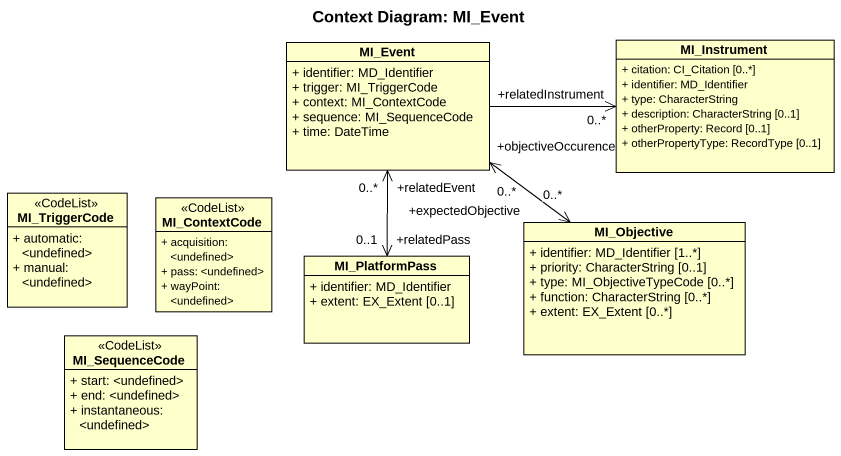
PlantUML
@startuml
title Context Diagram: MI_Event
hide circle
hide empty members
skinparam classAttributeIconSize 0
class MI_Event {
  + identifier: MD_Identifier
  + trigger: MI_TriggerCode
  + context: MI_ContextCode
  + sequence: MI_SequenceCode
  + time: DateTime
}
class MI_Instrument {
  + citation: CI_Citation [0..*]
  + identifier: MD_Identifier
  + type: CharacterString
  + description: CharacterString [0..1]
  + otherProperty: Record [0..1]
  + otherPropertyType: RecordType [0..1]
}
class MI_TriggerCode <<CodeList>> {
  + automatic: <undefined>
  + manual: <undefined>
}
class MI_ContextCode <<CodeList>> {
  + acquisition: <undefined>
  + pass: <undefined>
  + wayPoint: <undefined>
}
class MI_Objective {
  + identifier: MD_Identifier [1..*]
  + priority: CharacterString [0..1]
  + type: MI_ObjectiveTypeCode [0..*]
  + function: CharacterString [0..*]
  + extent: EX_Extent [0..*]
}
class MI_PlatformPass {
  + identifier: MD_Identifier
  + extent: EX_Extent [0..1]
}
class MI_SequenceCode <<CodeList>> {
  + start: <undefined>
  + end: <undefined>
  + instantaneous: <undefined>
}
MI_Event -right-> "+relatedInstrument\n0..*" MI_Instrument
MI_Event "+objectiveOccurence\n0..*" <--> "+expectedObjective\n0..*" MI_Objective
MI_Event "+relatedEvent\n0..*" <--> "+relatedPass\n0..1" MI_PlatformPass
@enduml
